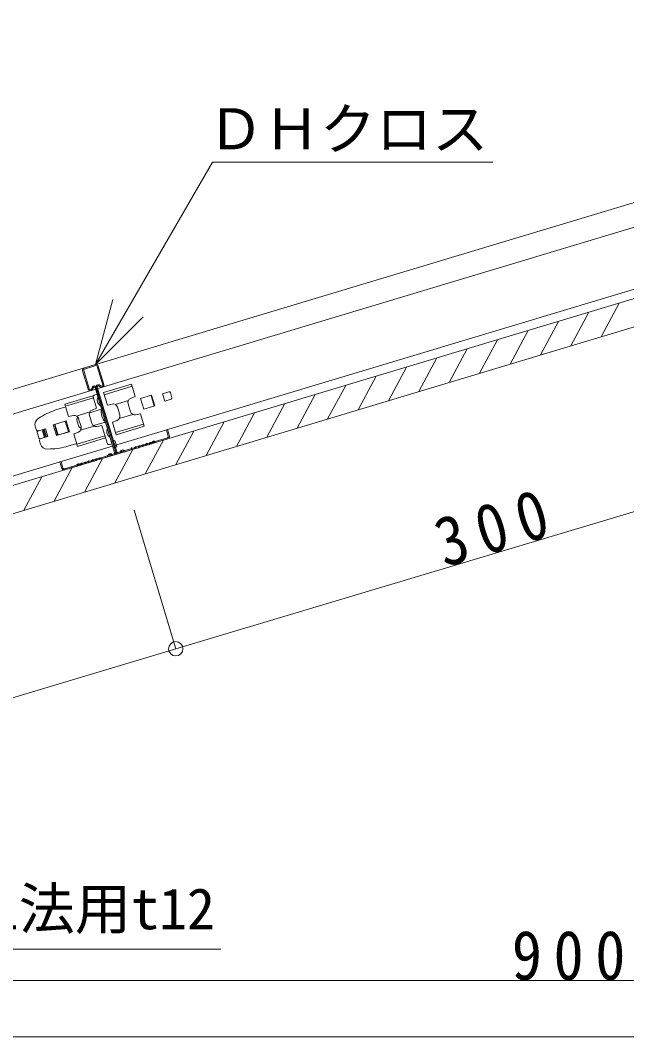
# Model space of a CAD drawing. Units: millimetres at full size, sheet at 1:10; details may follow other scales. Extents: x -2077 to 2023, y -1433 to 1417.
# Drawn here: x 328.4 to 598.6, y -126.9 to 325.9 of the extents above; entities that cross this region are included whole.
import ezdxf
from ezdxf.enums import TextEntityAlignment as Align

# ---------------------------------------------------------------- set-up
doc = ezdxf.new("R2010")
doc.units = ezdxf.units.MM
doc.header["$LTSCALE"] = 10
for name, color, linetype, lineweight in [('1-0_断面', 7, 'Continuous', 9), ('1-1_寸法', 7, 'Continuous', 9), ('1-2_文字', 7, 'Continuous', 9), ('1-3_ＤＨクロス', 7, 'Continuous', 9), ('F-1_レイアウト', 7, 'Continuous', 9)]:
    doc.layers.add(name, color=color, linetype=linetype, lineweight=lineweight)
doc.styles.add('ＭＳ ゴシック', font='')
doc.styles.get('ＭＳ ゴシック').set_extended_font_data('MS Gothic')

msp = doc.modelspace()

# ---------------------------------------------------------------- linework, layer by layer
at = {"layer": '1-0_断面'}
for p, q in [((-73.06, -13.5), (1870.19, 570.52)), ((49.17, 78.58), (846.56, 318.22)), ((-73.06, 3.21), (944.64, 309.07)), ((-73.06, -0.97), (946.27, 305.38)), ((52.22, 68.43), (819.71, 299.09)), ((587.27, 184.96), (595.31, 199.9)), ((573.73, 180.89), (581.77, 195.83)), ((560.19, 176.82), (568.22, 191.76)), ((546.64, 172.75), (554.68, 187.69)), ((533.1, 168.67), (541.14, 183.62)), ((519.55, 164.6), (527.59, 179.55)), ((506.01, 160.53), (514.05, 175.48)), ((492.47, 156.46), (500.51, 171.41)), ((365.53, 160.11), (377.98, 163.86)), ((465.38, 148.32), (473.42, 163.27)), ((478.92, 152.39), (486.96, 167.34)), ((360.75, 158.68), (348.3, 154.93)), ((362.42, 153.09), (360.75, 158.68)), ((361.65, 159.13), (362.61, 159.41)), ((365.53, 160.11), (367.21, 154.53)), ((365.83, 159.13), (378.28, 162.87)), ((382.01, 157.41), (386.9, 158.88)), ((386.68, 158.82), (388.12, 154.03)), ((386.8, 158.85), (388.24, 154.06)), ((386.9, 158.88), (388.33, 154.09)), ((394.67, 160.43), (391.8, 159.57)), ((391.8, 159.57), (392.81, 156.22)), ((395.3, 160.1), (396.02, 157.71)), ((451.84, 144.25), (459.87, 159.2)), ((349.97, 149.35), (348.3, 154.93)), ((361.04, 157.69), (348.59, 153.95)), ((367.21, 154.53), (369.35, 154.97)), ((370.65, 154.81), (376.64, 156.61)), ((376.46, 155.03), (377.51, 151.55)), ((383.45, 152.62), (382.01, 157.41)), ((388.33, 154.09), (383.45, 152.62)), ((395.68, 157.08), (392.81, 156.22)), ((438.29, 140.18), (446.33, 155.13)), ((344.76, 152.48), (348.68, 153.66)), ((349.97, 149.35), (352.11, 149.79)), ((359.4, 151.43), (353.41, 149.62)), ((359.22, 149.85), (360.27, 146.37)), ((359.25, 151.09), (364.63, 152.71)), ((362.42, 153.09), (360.4, 152.28)), ((371.67, 153.59), (372.72, 150.11)), ((372.53, 148.53), (378.53, 150.34)), ((424.75, 136.11), (432.79, 151.06)), ((335.07, 145.08), (335.53, 143.55)), ((336.37, 148.49), (337.62, 149.27)), ((343.11, 145.77), (343.59, 145.92)), ((344.58, 140.89), (343.11, 145.77)), ((348.86, 147.5), (343.59, 145.92)), ((343.59, 145.92), (345.06, 141.03)), ((348.49, 147.34), (343.6, 145.87)), ((343.6, 145.87), (345.04, 141.08)), ((343.82, 145.93), (345.25, 141.14)), ((349.93, 142.55), (348.49, 147.34)), ((350.33, 142.62), (348.86, 147.5)), ((353.71, 147.34), (354.29, 145.42)), ((354.43, 148.41), (355.48, 144.93)), ((361.29, 145.15), (355.29, 143.35)), ((360.98, 145.35), (366.35, 146.96)), ((364.73, 145.43), (362.59, 144.99)), ((364.73, 145.43), (366.4, 139.85)), ((369.51, 146.87), (371.54, 147.68)), ((369.51, 146.87), (371.19, 141.28)), ((370.9, 142.27), (383.35, 146.01)), ((371.19, 141.28), (383.64, 145.03)), ((411.21, 132.04), (419.24, 146.99)), ((335.92, 142.25), (336.64, 139.86)), ((336.26, 142.88), (339.13, 143.74)), ((336.53, 143.01), (339.59, 143.93)), ((337.26, 139.53), (340.14, 140.39)), ((337.56, 139.56), (340.63, 140.48)), ((338.17, 143.45), (339.18, 140.1)), ((338.65, 143.6), (339.66, 140.25)), ((339.13, 143.74), (340.14, 140.39)), ((339.59, 143.93), (340.63, 140.48)), ((345.06, 141.03), (344.58, 140.89)), ((345.04, 141.08), (349.93, 142.55)), ((345.06, 141.03), (350.33, 142.62)), ((352.28, 141.69), (354.3, 142.5)), ((352.28, 141.69), (353.95, 136.1)), ((366.11, 140.83), (353.66, 137.09)), ((366.02, 141.12), (367.09, 137.58)), ((397.66, 127.97), (405.7, 142.92)), ((337.49, 137.04), (337.03, 138.57)), ((349.66, 136.2), (353.57, 137.38)), ((366.4, 139.85), (353.95, 136.1)), ((368.33, 136.91), (369.29, 137.19)), ((368.97, 138.25), (370.6, 138.74)), ((384.12, 123.9), (392.16, 138.85)), ((340.45, 134.9), (341.93, 134.95)), ((370.57, 119.83), (378.61, 134.78)), ((357.03, 115.76), (365.07, 130.71)), ((329.94, 107.62), (337.98, 122.57)), ((343.49, 111.69), (351.53, 126.64))]:
    msp.add_line(p, q, dxfattribs=at)
for points in [[(377.98, 163.86), (379.66, 158.27), (377.63, 157.46)], [(383.64, 145.03), (381.96, 150.61), (379.83, 150.17)], [(369.84, 135.38), (371.46, 135.86), (370.6, 138.74)]]:
    msp.add_lwpolyline(points, dxfattribs=at)
for centre, radius, start, end in [((361.94, 158.17), 1, 106.7275, 196.7275), ((394.82, 159.96), 0.5, 16.7275, 106.7275), ((365.63, 156.67), 2.9, 153.1247, 240.3303), ((369.76, 153.02), 2, 16.7275, 101.7275), ((378.37, 155.61), 2, 111.7275, 196.7275), ((395.54, 157.56), 0.5, 286.7275, 16.7275), ((353.4, 123.75), 30, 106.7275, 121.7275), ((352.52, 147.83), 2, 16.7275, 101.7275), ((361.14, 150.43), 2, 111.7275, 196.7275), ((370.49, 151.34), 6.03, 166.8647, 226.5903), ((370.8, 149.53), 2, 291.7275, 16.7275), ((379.42, 152.13), 2, 196.7275, 281.7275), ((337.95, 145.94), 3, 121.7275, 196.7275), ((355.63, 147.92), 2, 142.5042, 196.7275), ((356.2, 146), 2, 196.7275, 250.9507), ((353.56, 144.35), 2, 291.7275, 16.7275), ((362.18, 146.94), 2, 196.7275, 281.7275), ((336.3, 143.78), 0.8, 196.7275, 286.7275), ((336.4, 142.4), 0.5, 106.7275, 196.7275), ((369.8, 142.78), 2.9, 153.1247, 240.3303), ((337.12, 140), 0.5, 196.7275, 286.7275), ((337.8, 138.8), 0.8, 106.7275, 196.7275), ((340.36, 137.9), 3, 196.7275, 271.7275), ((341.02, 164.93), 30, 271.7275, 286.7275), ((368.04, 137.86), 1, 196.7275, 286.7275)]:
    msp.add_arc(centre, radius, start, end, dxfattribs=at)
at = {"layer": '1-1_寸法'}
for p, q in [((397.69, 45.89), (685.08, 131.95)), ((397.69, 45.89), (379.21, 107.61)), ((110.29, -40.16), (397.69, 45.89)), ((8.1, -101.97), (908.1, -101.97))]:
    msp.add_line(p, q, dxfattribs=at)
msp.add_circle((397.69, 45.89), 3.19, dxfattribs=at)
at = {"layer": '1-2_文字'}
for p, q in [((361.94, 172.58), (414.03, 262.79)), ((538.93, 262.79), (414.03, 262.79)), ((361.94, 172.58), (369.71, 201.56)), ((361.94, 172.58), (383.16, 193.79)), ((97.69, -88.01), (417.84, -88.01))]:
    msp.add_line(p, q, dxfattribs=at)
at = {"layer": '1-3_ＤＨクロス'}
for p, q in [((357.01, 170.57), (362.09, 172.1)), ((356.2, 169.81), (358.67, 161.57)), ((359.15, 161.71), (356.68, 169.95)), ((365.18, 163.53), (362.71, 171.76)), ((363.19, 171.91), (365.66, 163.67)), ((364.45, 162.96), (363.52, 163.45)), ((360.08, 161.64), (360.58, 162.57)), ((360.51, 161.38), (361.02, 162.33)), ((361.75, 162.26), (370.44, 133.36)), ((362.23, 162.4), (370.92, 133.51)), ((362.53, 161.41), (370.92, 133.51)), ((362.71, 162.54), (371.4, 133.65)), ((364.23, 162.5), (363.29, 163.01)), ((394, 143.58), (393.52, 143.43)), ((393.52, 143.43), (394.38, 140.56)), ((394.86, 140.7), (394, 143.58)), ((380.96, 136), (380.41, 135.84)), ((382.59, 136.49), (382.04, 136.33)), ((382.19, 135.85), (382.73, 136.01)), ((384.21, 136.98), (383.67, 136.82)), ((383.81, 136.34), (384.36, 136.5)), ((385.84, 137.47), (385.3, 137.31)), ((385.44, 136.83), (385.99, 136.99)), ((386.93, 137.8), (387.08, 137.84)), ((387.07, 137.32), (387.22, 137.36)), ((387.2, 137.94), (387.29, 138.11)), ((387.73, 137.87), (387.64, 137.7)), ((388, 137.95), (388.17, 137.86)), ((388.24, 138.39), (388.41, 138.3)), ((394.05, 139.94), (388.56, 138.29)), ((394.19, 139.46), (388.7, 137.81)), ((367.18, 131.86), (364.42, 131.03)), ((364.56, 130.55), (367.31, 131.38)), ((367.43, 132.09), (367.53, 132.31)), ((367.99, 132.11), (367.89, 131.89)), ((368.58, 132.29), (368.78, 132.16)), ((369.05, 132.57), (368.85, 132.71)), ((370.1, 132.74), (369.39, 132.53)), ((369.53, 132.05), (370.25, 132.26)), ((372.02, 133.32), (372.74, 133.53)), ((372.88, 133.05), (372.16, 132.84)), ((372.99, 133.76), (373.08, 133.98)), ((373.54, 133.78), (373.45, 133.56)), ((374.13, 133.96), (374.33, 133.83)), ((374.61, 134.24), (374.4, 134.38)), ((374.94, 134.19), (377.7, 135.02)), ((377.85, 134.55), (375.1, 133.72)), ((379.33, 135.51), (378.79, 135.35)), ((378.93, 134.87), (379.47, 135.03)), ((380.56, 135.36), (381.1, 135.52)), ((346.11, 129.19), (346.59, 129.33)), ((346.98, 126.31), (346.11, 129.19)), ((346.59, 129.33), (347.45, 126.46)), ((348.08, 126.12), (353.56, 127.77)), ((348.22, 125.64), (353.71, 127.29)), ((353.77, 128.04), (353.68, 127.87)), ((354.21, 127.8), (354.12, 127.63)), ((354.48, 127.88), (354.65, 127.79)), ((354.89, 128.23), (354.72, 128.32)), ((355.2, 128.26), (355.04, 128.21)), ((355.34, 127.78), (355.19, 127.74)), ((356.28, 128.59), (356.82, 128.75)), ((356.42, 128.11), (356.97, 128.27)), ((357.91, 129.08), (358.45, 129.24)), ((358.6, 128.76), (358.05, 128.6)), ((359.54, 129.56), (360.08, 129.73)), ((360.22, 129.25), (359.68, 129.09)), ((361.16, 130.05), (361.71, 130.22)), ((361.31, 129.58), (361.85, 129.74)), ((362.79, 130.54), (363.34, 130.71)), ((363.48, 130.23), (362.94, 130.06))]:
    msp.add_line(p, q, dxfattribs=at)
for centre, radius, start, end in [((362.23, 171.62), 1, 16.7275, 106.7275), ((362.23, 171.62), 0.5, 16.7275, 106.7275), ((362.23, 171.62), 0.5, 16.7275, 106.7275), ((357.15, 170.09), 1, 106.7275, 196.7275), ((357.15, 170.09), 0.5, 106.7275, 196.7275), ((361.37, 162.14), 0.9, 16.7275, 151.7275), ((363.1, 162.66), 0.9, 61.7275, 196.7275), ((363.1, 162.66), 0.4, 61.7275, 196.7275), ((364.71, 163.38), 1, 241.7275, 16.7275), ((364.71, 163.38), 0.5, 238.8795, 16.7275), ((359.63, 161.86), 1, 196.7275, 331.7275), ((359.63, 161.86), 0.5, 196.7275, 334.5754), ((361.37, 162.14), 0.4, 16.7275, 151.7275), ((393.9, 140.42), 0.5, 286.7275, 16.7275), ((393.9, 140.42), 1, 286.7275, 16.7275), ((380.02, 135.2), 0.7, 67.785, 145.6699), ((380.9, 136.19), 0.2, 286.7275, 325.6699), ((381.64, 135.69), 0.7, 67.785, 145.6699), ((381.64, 135.69), 0.2, 69.8576, 145.6699), ((381.98, 136.52), 0.7, 247.785, 286.7275), ((381.98, 136.52), 0.2, 247.785, 286.7275), ((382.53, 136.68), 0.2, 286.7275, 325.6699), ((383.27, 136.18), 0.7, 67.785, 145.6699), ((382.53, 136.68), 0.7, 286.7275, 325.6699), ((383.27, 136.18), 0.2, 69.8576, 145.6699), ((383.61, 137.01), 0.7, 247.785, 286.7275), ((383.61, 137.01), 0.2, 247.785, 286.7275), ((384.16, 137.17), 0.2, 286.7275, 325.6699), ((384.9, 136.67), 0.7, 67.785, 145.6699), ((384.16, 137.17), 0.7, 286.7275, 325.6699), ((384.9, 136.67), 0.2, 69.8576, 145.6699), ((385.24, 137.5), 0.7, 247.785, 286.7275), ((385.24, 137.5), 0.2, 247.785, 286.7275), ((385.78, 137.66), 0.2, 286.7275, 325.6699), ((386.53, 137.15), 0.7, 67.785, 145.6699), ((385.78, 137.66), 0.7, 286.7275, 325.6699), ((386.53, 137.15), 0.2, 67.785, 143.5974), ((386.87, 137.99), 0.7, 247.785, 286.7275), ((386.87, 137.99), 0.2, 247.785, 286.7275), ((387.02, 138.03), 0.2, 286.7275, 331.7275), ((387.02, 138.03), 0.7, 286.7275, 331.7275), ((387.91, 137.78), 0.7, 61.7275, 151.7275), ((387.91, 137.78), 0.2, 61.7275, 151.7275), ((388.5, 138.48), 0.7, 241.7275, 286.7275), ((388.5, 138.48), 0.2, 241.7275, 286.7275), ((367.07, 132.25), 0.4, 286.7275, 336.7275), ((367.07, 132.25), 0.9, 286.7275, 336.7275), ((368.36, 131.95), 0.9, 56.7275, 156.7275), ((368.36, 131.95), 0.4, 56.7275, 156.7275), ((369.27, 132.91), 0.9, 236.7275, 286.7275), ((369.27, 132.91), 0.4, 236.7275, 286.7275), ((369.96, 133.22), 0.5, 286.7275, 16.7275), ((369.96, 133.22), 1, 286.7275, 16.7275), ((371.87, 133.8), 1, 196.7275, 286.7275), ((371.87, 133.8), 0.5, 196.7275, 286.7275), ((372.62, 133.91), 0.4, 286.7275, 336.7275), ((372.62, 133.91), 0.9, 286.7275, 336.7275), ((373.91, 133.62), 0.9, 56.7275, 156.7275), ((373.91, 133.62), 0.4, 56.7275, 156.7275), ((374.83, 134.58), 0.9, 236.7275, 286.7275), ((374.83, 134.58), 0.4, 236.7275, 286.7275), ((377.64, 135.22), 0.2, 286.7275, 325.6699), ((378.39, 134.71), 0.7, 67.785, 145.6699), ((377.64, 135.22), 0.7, 286.7275, 325.6699), ((378.39, 134.71), 0.2, 69.8576, 145.6699), ((378.73, 135.54), 0.7, 247.785, 286.7275), ((378.73, 135.54), 0.2, 247.785, 286.7275), ((379.27, 135.71), 0.2, 286.7275, 325.6699), ((379.27, 135.71), 0.7, 286.7275, 325.6699), ((380.02, 135.2), 0.2, 69.8576, 145.6699), ((380.36, 136.03), 0.7, 247.785, 286.7275), ((380.36, 136.03), 0.2, 247.785, 286.7275), ((380.9, 136.19), 0.7, 286.7275, 325.6699), ((353.5, 127.96), 0.2, 286.7275, 331.7275), ((353.5, 127.96), 0.7, 286.7275, 331.7275), ((354.39, 127.7), 0.7, 61.7275, 151.7275), ((354.39, 127.7), 0.2, 61.7275, 151.7275), ((354.98, 128.41), 0.7, 241.7275, 286.7275), ((354.98, 128.41), 0.2, 241.7275, 286.7275), ((355.14, 128.45), 0.2, 286.7275, 325.6699), ((355.88, 127.94), 0.7, 67.785, 145.6699), ((355.14, 128.45), 0.7, 286.7275, 325.6699), ((355.88, 127.94), 0.2, 69.8576, 145.6699), ((356.22, 128.78), 0.7, 247.785, 286.7275), ((356.22, 128.78), 0.2, 247.785, 286.7275), ((356.77, 128.94), 0.2, 286.7275, 325.6699), ((357.51, 128.43), 0.7, 67.785, 145.6699), ((356.77, 128.94), 0.7, 286.7275, 325.6699), ((357.51, 128.43), 0.2, 67.785, 143.5974), ((357.85, 129.27), 0.7, 247.785, 286.7275), ((357.85, 129.27), 0.2, 247.785, 286.7275), ((358.4, 129.43), 0.2, 286.7275, 325.6699), ((359.14, 128.92), 0.7, 67.785, 145.6699), ((358.4, 129.43), 0.7, 286.7275, 325.6699), ((359.14, 128.92), 0.2, 67.785, 143.5974), ((359.48, 129.76), 0.7, 247.785, 286.7275), ((359.48, 129.76), 0.2, 247.785, 286.7275), ((360.02, 129.92), 0.2, 286.7275, 325.6699), ((360.77, 129.41), 0.7, 67.785, 145.6699), ((360.02, 129.92), 0.7, 286.7275, 325.6699), ((360.77, 129.41), 0.2, 67.785, 143.5974), ((361.11, 130.25), 0.7, 247.785, 286.7275), ((361.11, 130.25), 0.2, 247.785, 286.7275), ((361.65, 130.41), 0.2, 286.7275, 325.6699), ((362.39, 129.9), 0.7, 67.785, 145.6699), ((361.65, 130.41), 0.7, 286.7275, 325.6699), ((362.39, 129.9), 0.2, 67.785, 143.5974), ((362.73, 130.74), 0.7, 247.785, 286.7275), ((362.73, 130.74), 0.2, 247.785, 286.7275), ((363.28, 130.9), 0.2, 286.7275, 325.6699), ((364.02, 130.39), 0.7, 67.785, 145.6699), ((363.28, 130.9), 0.7, 286.7275, 325.6699), ((364.02, 130.39), 0.2, 67.785, 143.5974), ((364.36, 131.22), 0.7, 247.785, 286.7275), ((364.36, 131.22), 0.2, 247.785, 286.7275), ((347.93, 126.6), 1, 196.7275, 286.7275), ((347.93, 126.6), 0.5, 196.7275, 286.7275)]:
    msp.add_arc(centre, radius, start, end, dxfattribs=at)
at = {"layer": 'F-1_レイアウト'}
msp.add_line((-677.43, -126.93), (2022.57, -126.93), dxfattribs=at)

# ---------------------------------------------------------------- texts
at = {"layer": '1-1_寸法', "insert": (517.43, 81.75), "char_height": 21.99, "attachment_point": 7, "rotation": 16.669, "style": 'ＭＳ ゴシック'}
msp.add_mtext('\\T1.38;\\W0.9;300', dxfattribs=at)
at = {"layer": '1-1_寸法', "insert": (547.44, -101.97), "char_height": 21.99, "attachment_point": 7, "style": 'ＭＳ ゴシック'}
msp.add_mtext('\\T1.38;\\W0.9;900', dxfattribs=at)
at = {"layer": '1-2_文字', "style": 'ＭＳ ゴシック'}
for s, p in [('ＤＨクロス', (411.9, 262.92)), ('ダイロートン直張工法用t12', (102.72, -84.57))]:
    msp.add_text(s, height=18.33, dxfattribs=at).set_placement(p, align=Align.BOTTOM_LEFT)

doc.saveas('drawing.dxf')
